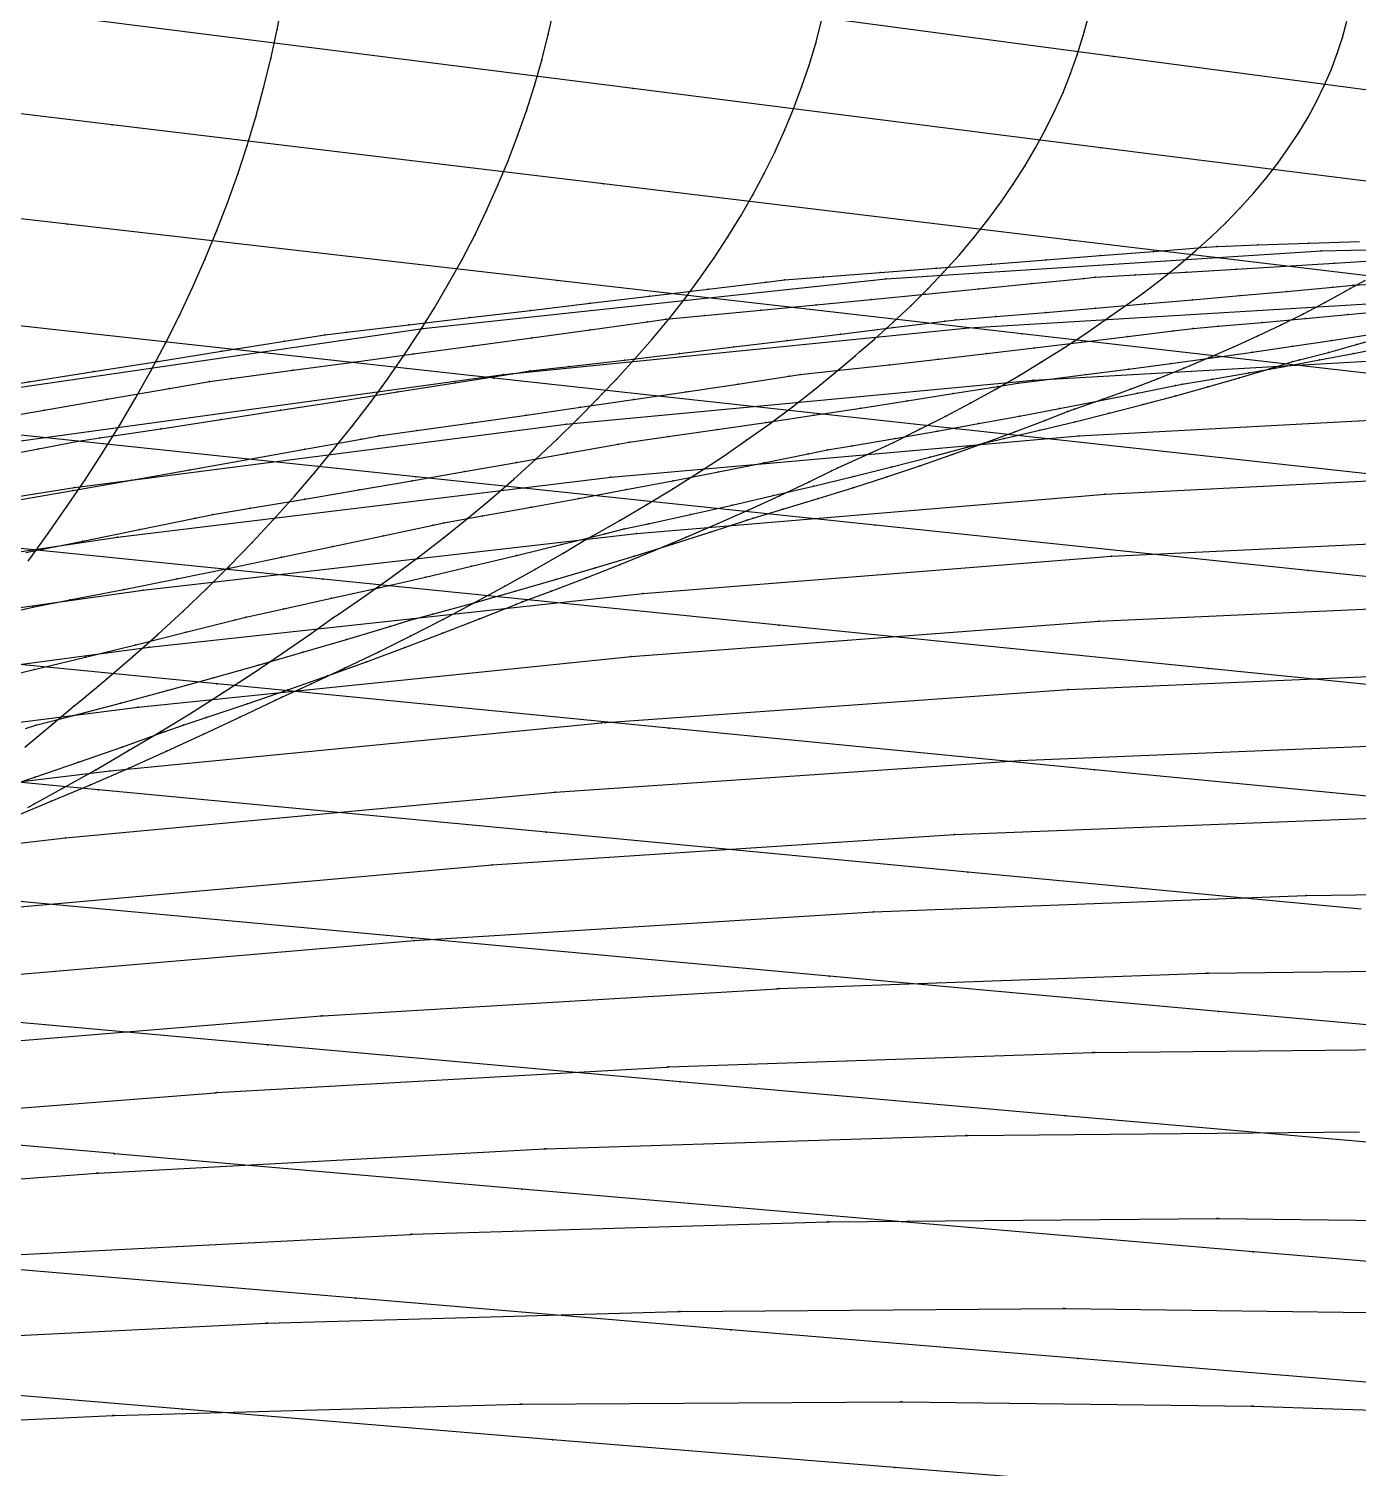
# Model space of a CAD drawing. Extents: x 0 to 4.67, y -4.5 to 1.66.
# Drawn here: x 3.7647 to 4.1336, y -0.5205 to -0.1212 of the extents above; entities that cross this region are included whole.
import ezdxf

# ---------------------------------------------------------------- set-up
doc = ezdxf.new("R2010")
doc.units = 0
doc.layers.get('0').update_dxf_attribs({"linetype": 'CONTINUOUS'})

msp = doc.modelspace()

# ---------------------------------------------------------------- linework, layer by layer
at = {"color": 4}
for points in [[(4.18809, -0.14513), (4.0657, -0.12887), (3.93568, -0.11155), (3.7987, -0.09326), (3.65538, -0.07416), (3.50645, -0.05443), (3.35264, -0.03422), (3.19459, -0.01374), (3.03314, 0.00683)], [(4.18444, -0.1696), (4.06224, -0.1542), (3.93241, -0.13778), (3.79564, -0.12046), (3.65254, -0.10236), (3.50383, -0.08367), (3.35025, -0.06452), (3.19244, -0.04512), (3.03123, -0.02563)], [(4.17557, -0.19445), (4.05371, -0.17983), (3.92424, -0.16426), (3.78785, -0.14783), (3.64515, -0.13067), (3.49685, -0.11293), (3.34369, -0.09477), (3.18632, -0.07636), (3.02556, -0.05787)], [(4.16166, -0.2197), (4.04029, -0.20582), (3.91134, -0.19103), (3.7755, -0.17542), (3.63336, -0.15912), (3.48566, -0.14227), (3.33312, -0.12502), (3.17638, -0.10754), (3.01626, -0.08998)], [(3.76364, -0.32047), (3.77144, -0.31406), (3.77733, -0.30906), (3.77904, -0.3077), (3.78644, -0.30157), (3.79365, -0.29539), (3.80065, -0.28917), (3.80746, -0.2829), (3.81406, -0.27659), (3.82046, -0.27023), (3.82666, -0.26382), (3.83265, -0.25738), (3.83844, -0.25089), (3.84402, -0.24436), (3.8494, -0.23779), (3.8506, -0.23626), (3.85457, -0.23134), (3.85954, -0.22488), (3.8643, -0.21838), (3.86885, -0.21183), (3.87319, -0.20524), (3.87732, -0.1986), (3.88125, -0.19192), (3.88496, -0.18519), (3.88847, -0.17843), (3.89176, -0.17161), (3.89484, -0.16476), (3.89772, -0.15787), (3.90038, -0.15094), (3.90282, -0.14397), (3.90506, -0.13696), (3.90709, -0.12991), (3.9089, -0.12283), (3.9105, -0.11571)], [(3.76454, -0.2689), (3.77002, -0.26136), (3.7753, -0.25378), (3.77647, -0.25202), (3.78037, -0.24631), (3.78524, -0.23882), (3.78991, -0.2313), (3.79438, -0.22372), (3.79864, -0.2161), (3.8027, -0.20843), (3.80655, -0.20072), (3.81019, -0.19297), (3.81363, -0.18518), (3.81686, -0.17735), (3.81989, -0.16947), (3.82271, -0.16156), (3.82532, -0.1536), (3.82772, -0.14561), (3.82992, -0.13759), (3.8319, -0.12952), (3.83368, -0.12142), (3.83525, -0.11329)], [(3.75406, -0.333), (3.76641, -0.32886), (3.77858, -0.3247), (3.79056, -0.32051), (3.80235, -0.31629), (3.80754, -0.3144), (3.81396, -0.3123), (3.82537, -0.30848), (3.8366, -0.30462), (3.84763, -0.30074), (3.85847, -0.29683), (3.86911, -0.29289), (3.87956, -0.28892), (3.88981, -0.28493), (3.89986, -0.2809), (3.90162, -0.28018), (3.90971, -0.27719), (3.91937, -0.27352), (3.92882, -0.26981), (3.93807, -0.26607), (3.94711, -0.26229), (3.95595, -0.25849), (3.96459, -0.25465), (3.97301, -0.25077), (3.98124, -0.24687), (3.98745, -0.24382), (3.98925, -0.24304), (3.99705, -0.23951), (4.00465, -0.23594), (4.01203, -0.23232), (4.0192, -0.22867), (4.02616, -0.22497), (4.0329, -0.22124), (4.03943, -0.21746), (4.04575, -0.21365), (4.05185, -0.2098), (4.05774, -0.2059), (4.06341, -0.20197), (4.06467, -0.20105), (4.06886, -0.1982), (4.07409, -0.19443), (4.07911, -0.19062), (4.0839, -0.18676), (4.08848, -0.18286), (4.09283, -0.17891), (4.09697, -0.17491), (4.10088, -0.17087), (4.10458, -0.16679), (4.10805, -0.16266), (4.1113, -0.15849), (4.11433, -0.15427), (4.11713, -0.15002), (4.11971, -0.14572), (4.12207, -0.14138), (4.1242, -0.13699), (4.12611, -0.13257), (4.1278, -0.12811), (4.12926, -0.1236), (4.13049, -0.11906)], [(3.75994, -0.34006), (3.77098, -0.3355), (3.78183, -0.33091), (3.79249, -0.32629), (3.80295, -0.32163), (3.81323, -0.31694), (3.82331, -0.31222), (3.83319, -0.30747), (3.83492, -0.30662), (3.84288, -0.30301), (3.85238, -0.29858), (3.86167, -0.29412), (3.87076, -0.28961), (3.87966, -0.28507), (3.88835, -0.28049), (3.89685, -0.27588), (3.90513, -0.27124), (3.91322, -0.26656), (3.91933, -0.2629), (3.9211, -0.26194), (3.92877, -0.25761), (3.93624, -0.25323), (3.9435, -0.24881), (3.95055, -0.24434), (3.9574, -0.23983), (3.96403, -0.23529), (3.97045, -0.2307), (3.97666, -0.22607), (3.98266, -0.2214), (3.98845, -0.21669), (3.99403, -0.21194), (3.99527, -0.21083), (3.99939, -0.20733), (4.00453, -0.20274), (4.00947, -0.19809), (4.01418, -0.1934), (4.01868, -0.18866), (4.02297, -0.18388), (4.02703, -0.17905), (4.03088, -0.17418), (4.03452, -0.16926), (4.03793, -0.1643), (4.04113, -0.1593), (4.0441, -0.15426), (4.04686, -0.14917), (4.0494, -0.14404), (4.05172, -0.13887), (4.05382, -0.13366), (4.05569, -0.12841), (4.05735, -0.12312), (4.05879, -0.1178)], [(3.76447, -0.33726), (3.76617, -0.33627), (3.77399, -0.332), (3.78332, -0.32676), (3.79245, -0.32147), (3.80139, -0.31615), (3.81013, -0.31078), (3.81867, -0.30538), (3.82702, -0.29994), (3.83516, -0.29446), (3.84311, -0.28895), (3.84911, -0.28465), (3.85085, -0.28349), (3.85839, -0.27829), (3.86573, -0.27304), (3.87286, -0.26775), (3.87979, -0.26242), (3.88652, -0.25704), (3.89303, -0.25161), (3.89935, -0.24615), (3.90545, -0.24064), (3.91135, -0.23509), (3.91703, -0.2295), (3.92251, -0.22387), (3.92373, -0.22256), (3.92778, -0.21838), (3.93283, -0.21288), (3.93768, -0.20734), (3.94232, -0.20175), (3.94674, -0.19612), (3.95095, -0.19044), (3.95494, -0.18472), (3.95873, -0.17895), (3.9623, -0.17314), (3.96565, -0.16729), (3.96879, -0.16139), (3.97172, -0.15545), (3.97443, -0.14947), (3.97692, -0.14346), (3.9792, -0.1374), (3.98126, -0.1313), (3.9831, -0.12516), (3.98473, -0.11899)], [(4.14292, -0.24538), (4.02218, -0.23217), (3.8939, -0.21811), (3.75877, -0.20326), (3.61737, -0.18776), (3.47044, -0.17173), (3.31869, -0.15533), (3.16277, -0.1387), (3.00349, -0.122)], [(4.23161, -0.28315), (4.11962, -0.2715), (3.99964, -0.25893), (3.87218, -0.24554), (3.7379, -0.2314), (3.59741, -0.21663), (3.4514, -0.20137), (3.30062, -0.18574), (3.14569, -0.16991), (2.98742, -0.154)], [(2.98285, -0.39959), (3.14228, -0.35702), (3.29835, -0.3168), (3.45025, -0.28058), (3.59732, -0.24953), (3.73885, -0.22407), (3.87412, -0.20432), (4.00252, -0.19058), (4.12338, -0.18277), (4.23619, -0.18028)], [(3.74665, -0.22198), (3.76479, -0.21912), (3.78276, -0.21628), (3.80057, -0.21347), (3.81822, -0.21067), (3.8357, -0.2079), (3.84686, -0.20613), (3.85302, -0.2054), (3.87016, -0.20336), (3.88713, -0.20134), (3.90393, -0.19934), (3.92056, -0.19736), (3.93701, -0.19539), (3.95328, -0.19344), (3.96937, -0.19151), (3.97443, -0.1909), (3.98528, -0.19007), (4.001, -0.18886), (4.01654, -0.18766), (4.03189, -0.18647), (4.04705, -0.18529), (4.06202, -0.18413), (4.0768, -0.18297), (4.09138, -0.18183), (4.09451, -0.18158), (4.10577, -0.18119), (4.11996, -0.18068), (4.13396, -0.18018)], [(4.20314, -0.30985), (4.09203, -0.29872), (4.09198, -0.29872), (3.97295, -0.2867), (3.97286, -0.2867), (3.84644, -0.27389), (3.84634, -0.27388), (3.71317, -0.26036), (3.71307, -0.26035), (3.57372, -0.24624), (3.57362, -0.24623), (3.4288, -0.23164), (3.4287, -0.23162), (3.27915, -0.21669), (3.279, -0.21668), (3.12537, -0.20155), (3.12522, -0.20154), (2.96828, -0.18636)], [(3.7513, -0.23009), (3.76897, -0.22703), (3.78649, -0.22399), (3.80383, -0.22098), (3.8149, -0.21905), (3.82101, -0.21823), (3.83802, -0.21594), (3.85487, -0.21366), (3.87154, -0.21139), (3.88803, -0.20914), (3.90435, -0.20691), (3.9205, -0.20469), (3.93646, -0.20248), (3.94149, -0.20178), (3.95225, -0.20076), (3.96785, -0.19926), (3.98327, -0.19778), (3.9985, -0.19629), (4.01354, -0.19482), (4.0284, -0.19336), (4.04306, -0.19191), (4.05753, -0.19046), (4.06063, -0.19015), (4.07181, -0.18951), (4.08589, -0.1887), (4.09978, -0.18788), (4.11346, -0.18707), (4.12695, -0.18626), (4.14023, -0.18545)], [(3.76383, -0.3153), (3.76671, -0.31444), (3.77711, -0.31173), (3.79022, -0.30826), (3.80314, -0.30477), (3.81587, -0.30125), (3.82842, -0.29772), (3.84078, -0.29416), (3.85295, -0.29059), (3.86494, -0.287), (3.87021, -0.28538), (3.87673, -0.28364), (3.88832, -0.28046), (3.89973, -0.27726), (3.91093, -0.27403), (3.92195, -0.27078), (3.93276, -0.2675), (3.94337, -0.2642), (3.95379, -0.26088), (3.964, -0.25753), (3.96578, -0.25693), (3.97401, -0.25451), (3.98381, -0.25154), (3.99342, -0.24853), (4.00281, -0.24549), (4.012, -0.24243), (4.02098, -0.23933), (4.02975, -0.23621), (4.03832, -0.23305), (4.04667, -0.22987), (4.05298, -0.22737), (4.05481, -0.22676), (4.06273, -0.22398), (4.07045, -0.22115), (4.07795, -0.21828), (4.08523, -0.21538), (4.0923, -0.21244), (4.09916, -0.20945), (4.10579, -0.20643), (4.11221, -0.20337), (4.11841, -0.20027), (4.12439, -0.19714), (4.13014, -0.19396), (4.13142, -0.19322), (4.13568, -0.19096)], [(3.75029, -0.24102), (3.76748, -0.23774), (3.77845, -0.23564), (3.7845, -0.23472), (3.80136, -0.23215), (3.81805, -0.22958), (3.83457, -0.22703), (3.85092, -0.22449), (3.8671, -0.22196), (3.8831, -0.21944), (3.89892, -0.21694), (3.90389, -0.21615), (3.91456, -0.21491), (3.93002, -0.2131), (3.9453, -0.21129), (3.96039, -0.20949), (3.9753, -0.20769), (3.99002, -0.20591), (4.00455, -0.20412), (4.0189, -0.20234), (4.02197, -0.20196), (4.03304, -0.20105), (4.047, -0.19989), (4.06076, -0.19873), (4.07432, -0.19756), (4.08769, -0.19639), (4.10085, -0.19523), (4.11381, -0.19406), (4.12657, -0.19289), (4.13219, -0.19236), (4.13913, -0.192)], [(3.00061, -0.40126), (3.16087, -0.36112), (3.31775, -0.3232), (3.47043, -0.28906), (3.61827, -0.25978), (3.76054, -0.23578), (3.89651, -0.21715), (4.02557, -0.2042), (4.14706, -0.19684)], [(3.76042, -0.25216), (3.77694, -0.24929), (3.79329, -0.24643), (3.80947, -0.24357), (3.82548, -0.24072), (3.84131, -0.23788), (3.85697, -0.23505), (3.8619, -0.23415), (3.87245, -0.23268), (3.88776, -0.23052), (3.90288, -0.22837), (3.91782, -0.22621), (3.93258, -0.22406), (3.94715, -0.22191), (3.96153, -0.21976), (3.97572, -0.21762), (3.97877, -0.21715), (3.98973, -0.21595), (4.00354, -0.2144), (4.01716, -0.21286), (4.03058, -0.2113), (4.04381, -0.20974), (4.05684, -0.20818), (4.06967, -0.20661), (4.0823, -0.20504), (4.08786, -0.20434), (4.09473, -0.20375), (4.10695, -0.20268), (4.11897, -0.2016), (4.13079, -0.2005), (4.14239, -0.1994)], [(3.75186, -0.30236), (3.76625, -0.29894), (3.78045, -0.29551), (3.79448, -0.29207), (3.80833, -0.28862), (3.822, -0.28516), (3.82493, -0.28441), (3.83548, -0.28213), (3.84878, -0.2792), (3.86189, -0.27626), (3.87482, -0.2733), (3.88756, -0.27032), (3.9001, -0.26733), (3.91246, -0.26432), (3.92462, -0.2613), (3.92997, -0.25994), (3.93658, -0.25853), (3.94835, -0.25595), (3.95993, -0.25335), (3.9713, -0.25073), (3.98248, -0.24808), (3.99345, -0.24542), (4.00422, -0.24273), (4.01479, -0.24003), (4.02515, -0.2373), (4.02697, -0.23681), (4.03531, -0.23492), (4.04527, -0.23259), (4.05501, -0.23024), (4.06455, -0.22785), (4.07387, -0.22544), (4.08299, -0.223), (4.09189, -0.22053), (4.10058, -0.21804), (4.10906, -0.21552), (4.11546, -0.21354), (4.11732, -0.21308), (4.12536, -0.21098), (4.13319, -0.20884), (4.1408, -0.20666)], [(3.76394, -0.26654), (3.77977, -0.26334), (3.79543, -0.26015), (3.81091, -0.25696), (3.81578, -0.25594), (3.82621, -0.25422), (3.84134, -0.25168), (3.85629, -0.24914), (3.87106, -0.2466), (3.88565, -0.24406), (3.90005, -0.24152), (3.91427, -0.23897), (3.9283, -0.23643), (3.93131, -0.23587), (3.94215, -0.23434), (3.9558, -0.23238), (3.96927, -0.23041), (3.98254, -0.22842), (3.99561, -0.22644), (4.00849, -0.22444), (4.02118, -0.22243), (4.03366, -0.22042), (4.03916, -0.21952), (4.04595, -0.21868), (4.05803, -0.21715), (4.06992, -0.21561), (4.0816, -0.21405), (4.09307, -0.21248), (4.10434, -0.21089), (4.1154, -0.20929), (4.12625, -0.20767), (4.13689, -0.20604)], [(3.76102, -0.28281), (3.76583, -0.28167), (3.77614, -0.27967), (3.79108, -0.27672), (3.80584, -0.27377), (3.82042, -0.27081), (3.83483, -0.26784), (3.84905, -0.26487), (3.86309, -0.26189), (3.87695, -0.2589), (3.87992, -0.25825), (3.89062, -0.25636), (3.9041, -0.25394), (3.91739, -0.2515), (3.9305, -0.24905), (3.94341, -0.24659), (3.95613, -0.24412), (3.96866, -0.24163), (3.98098, -0.23914), (3.98641, -0.23802), (3.99312, -0.23691), (4.00505, -0.23488), (4.01678, -0.23283), (4.02831, -0.23076), (4.03964, -0.22868), (4.05077, -0.22658), (4.06169, -0.22446), (4.07241, -0.22232), (4.08291, -0.22016), (4.08475, -0.21978), (4.09321, -0.21837), (4.1033, -0.21663), (4.11318, -0.21487), (4.12285, -0.21308), (4.13231, -0.21127), (4.14155, -0.20943)], [(3.01454, -0.40466), (3.17542, -0.36678), (3.33291, -0.331), (3.48618, -0.29878), (3.6346, -0.27115), (3.77741, -0.2485), (3.9139, -0.23093), (4.04347, -0.21871), (4.16543, -0.21176)], [(4.17065, -0.33741), (4.06049, -0.32675), (4.06044, -0.32675), (3.94242, -0.31523), (3.94233, -0.31522), (3.81698, -0.30294), (3.81689, -0.30293), (3.68484, -0.28996), (3.68475, -0.28995), (3.54658, -0.2764), (3.54648, -0.27639), (3.4029, -0.26239), (3.4028, -0.26238), (3.25451, -0.24806), (3.25437, -0.24804), (3.10204, -0.23355), (3.1019, -0.23353), (2.94629, -0.219)], [(3.02459, -0.40972), (3.18588, -0.37394), (3.34377, -0.34015), (3.49743, -0.30972), (3.64621, -0.28363), (3.78939, -0.26223), (3.92623, -0.24563), (4.05613, -0.23409), (4.17839, -0.22753)], [(3.03065, -0.4164), (3.19214, -0.38258), (3.35021, -0.35063), (3.50405, -0.32186), (3.65302, -0.29719), (3.79637, -0.27697), (3.93337, -0.26127), (4.06342, -0.25036), (4.18583, -0.24416)], [(3.03259, -0.42466), (3.19404, -0.39266), (3.35209, -0.36242), (3.5059, -0.3352), (3.65483, -0.31186), (3.79815, -0.29272), (3.93512, -0.27787), (4.06515, -0.26754), (4.18753, -0.26167)], [(4.13444, -0.3654), (4.02532, -0.35517), (4.02528, -0.35517), (3.90837, -0.34412), (3.90828, -0.34411), (3.78413, -0.33231), (3.78403, -0.3323), (3.65324, -0.31984), (3.65314, -0.31983), (3.51629, -0.30681), (3.51619, -0.3068), (3.37397, -0.29335), (3.37387, -0.29334), (3.22699, -0.27959), (3.22684, -0.27957), (3.07597, -0.26566)], [(3.03068, -0.43444), (3.19189, -0.40412), (3.3497, -0.37547), (3.50328, -0.34968), (3.65199, -0.32756), (3.79509, -0.30943), (3.93186, -0.29536), (4.06169, -0.28558), (4.18389, -0.28002)], [(3.02501, -0.44567), (3.18577, -0.41691), (3.34314, -0.38974), (3.4963, -0.36527), (3.6446, -0.34429), (3.7873, -0.32709), (3.92369, -0.31374), (4.05316, -0.30446), (4.17502, -0.29919)], [(4.19463, -0.40278), (4.09492, -0.39384), (4.09487, -0.39384), (3.98689, -0.38402), (3.98684, -0.38401), (3.87115, -0.3734), (3.87106, -0.37339), (3.7482, -0.36204), (3.7481, -0.36204), (3.61867, -0.35005), (3.61858, -0.35004), (3.48314, -0.33752), (3.48305, -0.33751), (3.34231, -0.32457), (3.34221, -0.32456), (3.19686, -0.31133), (3.19671, -0.31132), (3.04741, -0.29795)], [(3.01571, -0.45832), (3.17583, -0.431), (3.33257, -0.40519), (3.48511, -0.38195), (3.63281, -0.36202), (3.77495, -0.34568), (3.91079, -0.33301), (4.03974, -0.32419), (4.16111, -0.31918)], [(4.15094, -0.43135), (4.05234, -0.42277), (4.05229, -0.42276), (3.94553, -0.41332), (3.94548, -0.41332), (3.8311, -0.4031), (3.83101, -0.4031), (3.70953, -0.39217), (3.70943, -0.39217), (3.58146, -0.38062), (3.58137, -0.38061), (3.44746, -0.36856), (3.44736, -0.36855), (3.30821, -0.35609), (3.30811, -0.35608), (3.1644, -0.34334), (3.16426, -0.34333), (3.01663, -0.33047)], [(3.00294, -0.47233), (3.16222, -0.44634), (3.31815, -0.4218), (3.46989, -0.39969), (3.61683, -0.38074), (3.75822, -0.3652), (3.89336, -0.35314), (4.02163, -0.34476), (4.14238, -0.33999)], [(4.19349, -0.46798), (4.10458, -0.46047), (4.10453, -0.46046), (4.00713, -0.4522), (4.00708, -0.4522), (3.9016, -0.44311), (3.90155, -0.44311), (3.78855, -0.43327), (3.78846, -0.43326), (3.66845, -0.42274), (3.66835, -0.42273), (3.54193, -0.41159), (3.54183, -0.41159), (3.40954, -0.39996), (3.40944, -0.39996), (3.27197, -0.38794), (3.27187, -0.38793), (3.12989, -0.37566), (3.12975, -0.37565), (2.9839, -0.36327)], [(2.98688, -0.48766), (3.14515, -0.46291), (3.30008, -0.43953), (3.45086, -0.41848), (3.59686, -0.40043), (3.73736, -0.38563), (3.87164, -0.37414), (3.9991, -0.36616), (4.11907, -0.36162), (4.23107, -0.36017)], [(2.96813, -0.50341), (3.12483, -0.47974), (3.12522, -0.47968), (3.27861, -0.45737), (3.279, -0.45731), (3.42827, -0.43725), (3.4287, -0.4372), (3.57318, -0.42002), (3.57362, -0.41998), (3.71263, -0.40595), (3.71307, -0.40591), (3.8459, -0.39505), (3.84634, -0.39503), (3.97241, -0.3875), (3.97286, -0.38748), (4.09149, -0.38323), (4.09198, -0.38323), (4.20265, -0.38191)], [(4.29226, -0.52361), (4.29226, -0.50982), (4.22257, -0.50391), (4.22253, -0.50391), (4.14361, -0.49734), (4.05584, -0.49012), (4.05579, -0.49011), (3.95963, -0.48216), (3.95958, -0.48216), (3.85545, -0.47339), (3.85541, -0.47339), (3.74385, -0.4639), (3.74376, -0.46389), (3.62528, -0.45373), (3.62519, -0.45372), (3.50038, -0.44298), (3.50028, -0.44297), (3.36968, -0.43175), (3.36959, -0.43174), (3.23387, -0.42014), (3.23377, -0.42014), (3.09361, -0.40829), (3.09347, -0.40828), (2.94949, -0.39634)], [(2.94614, -0.52005), (3.10151, -0.49726), (3.1019, -0.49721), (3.25398, -0.47578), (3.25437, -0.47573), (3.40236, -0.45651), (3.4028, -0.45646), (3.54605, -0.44005), (3.54648, -0.44001), (3.68431, -0.42666), (3.68475, -0.42662), (3.81645, -0.41635), (3.81689, -0.41632), (3.94189, -0.40923), (3.94233, -0.40922), (4.05996, -0.40525), (4.06044, -0.40525), (4.17017, -0.40408)], [(3.07582, -0.51604), (3.22646, -0.49544), (3.22684, -0.49539), (3.37344, -0.47697), (3.37387, -0.47692), (3.51576, -0.46121), (3.51619, -0.46117), (3.65271, -0.44845), (3.65314, -0.44842), (3.7836, -0.43868), (3.78403, -0.43865), (3.90785, -0.43196), (3.90828, -0.43194), (4.0248, -0.42824), (4.02528, -0.42823), (4.13396, -0.42721)], [(4.09169, -0.52729), (4.0051, -0.52033), (4.00505, -0.52033), (3.91019, -0.51265), (3.91014, -0.51265), (3.80741, -0.50419), (3.80737, -0.50418), (3.69731, -0.49502), (3.69722, -0.49501), (3.58034, -0.48519), (3.58025, -0.48518), (3.45712, -0.47479), (3.45702, -0.47479), (3.32818, -0.46394), (3.32809, -0.46393), (3.1942, -0.45272), (3.1941, -0.45271), (3.05582, -0.44127)], [(3.04726, -0.53613), (3.19634, -0.51631), (3.19671, -0.51626), (3.34178, -0.49857), (3.34221, -0.49852), (3.48262, -0.48346), (3.48305, -0.48342), (3.61815, -0.47129), (3.61858, -0.47126), (3.74768, -0.46201), (3.7481, -0.46198), (3.87063, -0.45566), (3.87106, -0.45564), (3.98636, -0.45217), (3.98684, -0.45216), (4.09439, -0.45126), (4.09487, -0.45126), (4.19416, -0.45249)], [(3.30811, -0.52124), (3.44694, -0.50679), (3.44736, -0.50675), (3.58094, -0.49515), (3.58137, -0.49512), (3.70901, -0.48632), (3.70943, -0.4863), (3.83058, -0.4803), (3.83101, -0.48029), (3.94501, -0.47703), (3.94548, -0.47702), (4.05183, -0.47622), (4.05229, -0.47622), (4.15047, -0.47747)], [(3.40944, -0.53111), (3.54142, -0.52001), (3.54183, -0.51997), (3.66794, -0.51159), (3.66835, -0.51157), (3.78804, -0.50587), (3.78846, -0.50586), (3.90109, -0.50279), (3.90155, -0.50278), (4.00662, -0.50209), (4.00708, -0.50209), (4.10407, -0.50334), (4.10453, -0.50335), (4.19298, -0.50629)]]:
    msp.add_lwpolyline(points, dxfattribs=at)
at = {"color": 2}
for p in [(3.83368, -0.12142, 0.65151), (3.9089, -0.12283, 0.7852), (4.05735, -0.12312, 1.08999), (4.12926, -0.1236, 1.26109), (3.9831, -0.12516, 0.93136), (3.8319, -0.12952, 0.65151), (3.90709, -0.12991, 0.7852), (3.98126, -0.1313, 0.93136), (4.05569, -0.12841, 1.08999), (4.0657, -0.12887, 4.96564), (4.1278, -0.12811, 1.26109), (4.05382, -0.13366, 1.08999), (4.12611, -0.13257, 1.26109), (3.82992, -0.13759, 0.65151), (3.90506, -0.13696, 0.7852), (3.93241, -0.13778, 5.32377), (3.9792, -0.1374, 0.93136), (4.05172, -0.13887, 1.08999), (4.1242, -0.13699, 1.26109), (3.97692, -0.14346, 0.93136), (4.12207, -0.14138, 1.26109), (3.82772, -0.14561, 0.65151), (3.90282, -0.14397, 0.7852), (4.0494, -0.14404, 1.08999), (4.11971, -0.14572, 1.26109), (3.78785, -0.14783, 5.69436), (3.90038, -0.15094, 0.7852), (3.97443, -0.14947, 0.93136), (4.04686, -0.14917, 1.08999), (4.11713, -0.15002, 1.26109), (3.82532, -0.1536, 0.65151), (3.97172, -0.15545, 0.93136), (4.0441, -0.15426, 1.08999), (4.06224, -0.1542, 5.32377), (4.11433, -0.15427, 1.26109), (3.89772, -0.15787, 0.7852), (4.04113, -0.1593, 1.08999), (4.1113, -0.15849, 1.26109), (3.82271, -0.16156, 0.65151), (3.96879, -0.16139, 0.93136), (4.10805, -0.16266, 1.26109), (3.89484, -0.16476, 0.7852), (3.92424, -0.16426, 5.69436), (3.96565, -0.16729, 0.93136), (4.03793, -0.1643, 1.08999), (4.10458, -0.16679, 1.26109), (3.81989, -0.16947, 0.65151), (3.89176, -0.17161, 0.7852), (4.03452, -0.16926, 1.08999), (4.10088, -0.17087, 1.26109), (3.7755, -0.17542, 6.07741), (3.9623, -0.17314, 0.93136), (4.03088, -0.17418, 1.08999), (4.09697, -0.17491, 1.26109), (3.81686, -0.17735, 0.65151), (3.88847, -0.17843, 0.7852), (3.95873, -0.17895, 0.93136), (4.02703, -0.17905, 1.08999), (4.09283, -0.17891, 1.26109), (4.05371, -0.17983, 5.69436), (4.0768, -0.18297, 3.07874), (4.08848, -0.18286, 1.26109), (4.09138, -0.18183, 3.07874), (4.09451, -0.18158, 3.07874), (4.10577, -0.18119, 3.07874), (4.11996, -0.18068, 3.07874), (4.12338, -0.18277, 3.36206), (3.81363, -0.18518, 0.65151), (3.88496, -0.18519, 0.7852), (3.95494, -0.18472, 0.93136), (4.01654, -0.18766, 3.07874), (4.02297, -0.18388, 1.08999), (4.03189, -0.18647, 3.07874), (4.04705, -0.18529, 3.07874), (4.06202, -0.18413, 3.07874), (4.0839, -0.18676, 1.26109), (4.11346, -0.18707, 2.8079), (4.12695, -0.18626, 2.8079), (3.91134, -0.19103, 6.07741), (3.95095, -0.19044, 0.93136), (3.96937, -0.19151, 3.07874), (3.97443, -0.1909, 3.07874), (3.98528, -0.19007, 3.07874), (4.001, -0.18886, 3.07874), (4.00252, -0.19058, 3.36206), (4.01868, -0.18866, 1.08999), (4.05753, -0.19046, 2.8079), (4.06063, -0.19015, 2.8079), (4.07181, -0.18951, 2.8079), (4.07911, -0.19062, 1.26109), (4.08589, -0.1887, 2.8079), (4.09978, -0.18788, 2.8079), (3.81019, -0.19297, 0.65151), (3.88125, -0.19192, 0.7852), (3.93701, -0.19539, 3.07874), (3.95328, -0.19344, 3.07874), (4.01354, -0.19482, 2.8079), (4.01418, -0.1934, 1.08999), (4.0284, -0.19336, 2.8079), (4.04306, -0.19191, 2.8079), (4.07409, -0.19443, 1.26109), (4.10085, -0.19523, 2.54952), (4.11381, -0.19406, 2.54952), (4.12657, -0.19289, 2.54952), (4.13014, -0.19396, 1.44466), (4.13142, -0.19322, 1.44466), (4.13219, -0.19236, 2.54952), (3.87732, -0.1986, 0.7852), (3.90393, -0.19934, 3.07874), (3.92056, -0.19736, 3.07874), (3.94674, -0.19612, 0.93136), (3.96785, -0.19926, 2.8079), (3.98327, -0.19778, 2.8079), (3.9985, -0.19629, 2.8079), (4.00947, -0.19809, 1.08999), (4.06076, -0.19873, 2.54952), (4.06886, -0.1982, 1.26109), (4.07432, -0.19756, 2.54952), (4.08769, -0.19639, 2.54952), (4.12439, -0.19714, 1.44466), (3.80655, -0.20072, 0.65151), (3.87016, -0.20336, 3.07874), (3.88713, -0.20134, 3.07874), (3.93646, -0.20248, 2.8079), (3.94149, -0.20178, 2.8079), (3.94232, -0.20175, 0.93136), (3.95225, -0.20076, 2.8079), (4.00453, -0.20274, 1.08999), (4.0189, -0.20234, 2.54952), (4.02197, -0.20196, 2.54952), (4.03304, -0.20105, 2.54952), (4.047, -0.19989, 2.54952), (4.06341, -0.20197, 1.26109), (4.06467, -0.20105, 1.26109), (4.10695, -0.20268, 2.30361), (4.11221, -0.20337, 1.44466), (4.11841, -0.20027, 1.44466), (4.11897, -0.2016, 2.30361), (4.13079, -0.2005, 2.30361), (3.84686, -0.20613, 3.07874), (3.85302, -0.2054, 3.07874), (3.87319, -0.20524, 0.7852), (3.87412, -0.20432, 3.36206), (3.90435, -0.20691, 2.8079), (3.9205, -0.20469, 2.8079), (3.93768, -0.20734, 0.93136), (3.99002, -0.20591, 2.54952), (3.99939, -0.20733, 1.08999), (4.00455, -0.20412, 2.54952), (4.02557, -0.2042, 3.65784), (4.04029, -0.20582, 6.07741), (4.05774, -0.2059, 1.26109), (4.06967, -0.20661, 2.30361), (4.0823, -0.20504, 2.30361), (4.08786, -0.20434, 2.30361), (4.09473, -0.20375, 2.30361), (4.10579, -0.20643, 1.44466), (3.8027, -0.20843, 0.65151), (3.81822, -0.21067, 3.07874), (3.8357, -0.2079, 3.07874), (3.87154, -0.21139, 2.8079), (3.88803, -0.20914, 2.8079), (3.9453, -0.21129, 2.54952), (3.96039, -0.20949, 2.54952), (3.9753, -0.20769, 2.54952), (3.99527, -0.21083, 1.08999), (4.03058, -0.2113, 2.30361), (4.04381, -0.20974, 2.30361), (4.05185, -0.2098, 1.26109), (4.05684, -0.20818, 2.30361), (4.09916, -0.20945, 1.44466), (4.10434, -0.21089, 2.07017), (4.1154, -0.20929, 2.07017), (4.12536, -0.21098, 1.6407), (4.12625, -0.20767, 2.07017), (4.13231, -0.21127, 1.8492), (4.13319, -0.20884, 1.6407), (3.80057, -0.21347, 3.07874), (3.85487, -0.21366, 2.8079), (3.86885, -0.21183, 0.7852), (3.91456, -0.21491, 2.54952), (3.93002, -0.2131, 2.54952), (3.93283, -0.21288, 0.93136), (3.99403, -0.21194, 1.08999), (4.00354, -0.2144, 2.30361), (4.01716, -0.21286, 2.30361), (4.04575, -0.21365, 1.26109), (4.06992, -0.21561, 2.07017), (4.0816, -0.21405, 2.07017), (4.08523, -0.21538, 1.44466), (4.0923, -0.21244, 1.44466), (4.09307, -0.21248, 2.07017), (4.10906, -0.21552, 1.6407), (4.11318, -0.21487, 1.8492), (4.11546, -0.21354, 1.6407), (4.11732, -0.21308, 1.6407), (4.12285, -0.21308, 1.8492), (3.76479, -0.21912, 3.07874), (3.78276, -0.21628, 3.07874), (3.79864, -0.2161, 0.65151), (3.8149, -0.21905, 2.8079), (3.82101, -0.21823, 2.8079), (3.83802, -0.21594, 2.8079), (3.8643, -0.21838, 0.7852), (3.8831, -0.21944, 2.54952), (3.8939, -0.21811, 6.47294), (3.89651, -0.21715, 3.65784), (3.89892, -0.21694, 2.54952), (3.90389, -0.21615, 2.54952), (3.92778, -0.21838, 0.93136), (3.97572, -0.21762, 2.30361), (3.97877, -0.21715, 2.30361), (3.98845, -0.21669, 1.08999), (3.98973, -0.21595, 2.30361), (4.03916, -0.21952, 2.07017), (4.03943, -0.21746, 1.26109), (4.04347, -0.21871, 3.96609), (4.04595, -0.21868, 2.07017), (4.05803, -0.21715, 2.07017), (4.07795, -0.21828, 1.44466), (4.09321, -0.21837, 1.8492), (4.10058, -0.21804, 1.6407), (4.1033, -0.21663, 1.8492), (3.80383, -0.22098, 2.8079), (3.8671, -0.22196, 2.54952), (3.92373, -0.22256, 0.93136), (3.94715, -0.22191, 2.30361), (3.96153, -0.21976, 2.30361), (3.98266, -0.2214, 1.08999), (4.02118, -0.22243, 2.07017), (4.0329, -0.22124, 1.26109), (4.03366, -0.22042, 2.07017), (4.07045, -0.22115, 1.44466), (4.07241, -0.22232, 1.8492), (4.08291, -0.22016, 1.8492), (4.08299, -0.223, 1.6407), (4.08475, -0.21978, 1.8492), (4.09189, -0.22053, 1.6407), (3.76897, -0.22703, 2.8079), (3.78649, -0.22399, 2.8079), (3.79438, -0.22372, 0.65151), (3.83457, -0.22703, 2.54952), (3.85092, -0.22449, 2.54952), (3.85954, -0.22488, 0.7852), (3.91782, -0.22621, 2.30361), (3.92251, -0.22387, 0.93136), (3.93258, -0.22406, 2.30361), (3.97666, -0.22607, 1.08999), (3.99561, -0.22644, 2.07017), (4.00849, -0.22444, 2.07017), (4.02616, -0.22497, 1.26109), (4.05077, -0.22658, 1.8492), (4.05298, -0.22737, 1.44466), (4.05481, -0.22676, 1.44466), (4.06169, -0.22446, 1.8492), (4.06273, -0.22398, 1.44466), (4.07387, -0.22544, 1.6407), (3.78991, -0.2313, 0.65151), (3.81805, -0.22958, 2.54952), (3.85457, -0.23134, 0.7852), (3.88776, -0.23052, 2.30361), (3.90288, -0.22837, 2.30361), (3.9139, -0.23093, 3.96609), (3.91703, -0.2295, 0.93136), (3.96927, -0.23041, 2.07017), (3.97045, -0.2307, 1.08999), (3.98254, -0.22842, 2.07017), (4.0192, -0.22867, 1.26109), (4.02831, -0.23076, 1.8492), (4.03964, -0.22868, 1.8492), (4.04667, -0.22987, 1.44466), (4.05501, -0.23024, 1.6407), (4.06455, -0.22785, 1.6407), (3.7845, -0.23472, 2.54952), (3.80136, -0.23215, 2.54952), (3.85697, -0.23505, 2.30361), (3.8619, -0.23415, 2.30361), (3.87245, -0.23268, 2.30361), (3.91135, -0.23509, 0.93136), (3.94215, -0.23434, 2.07017), (3.9558, -0.23238, 2.07017), (3.96403, -0.23529, 1.08999), (4.00505, -0.23488, 1.8492), (4.01203, -0.23232, 1.26109), (4.01678, -0.23283, 1.8492), (4.02218, -0.23217, 6.47294), (4.03531, -0.23492, 1.6407), (4.03832, -0.23305, 1.44466), (4.04527, -0.23259, 1.6407), (4.05613, -0.23409, 4.2868), (3.76748, -0.23774, 2.54952), (3.77845, -0.23564, 2.54952), (3.78524, -0.23882, 0.65151), (3.84131, -0.23788, 2.30361), (3.8494, -0.23779, 0.7852), (3.8506, -0.23626, 0.7852), (3.91427, -0.23897, 2.07017), (3.9283, -0.23643, 2.07017), (3.93131, -0.23587, 2.07017), (3.98098, -0.23914, 1.8492), (3.98641, -0.23802, 1.8492), (3.99312, -0.23691, 1.8492), (3.99705, -0.23951, 1.26109), (4.00465, -0.23594, 1.26109), (4.02098, -0.23933, 1.44466), (4.02515, -0.2373, 1.6407), (4.02697, -0.23681, 1.6407), (4.02975, -0.23621, 1.44466), (3.80947, -0.24357, 2.30361), (3.82548, -0.24072, 2.30361), (3.90005, -0.24152, 2.07017), (3.90545, -0.24064, 0.93136), (3.9574, -0.23983, 1.08999), (3.96866, -0.24163, 1.8492), (3.98925, -0.24304, 1.26109), (4.00422, -0.24273, 1.6407), (4.012, -0.24243, 1.44466), (4.01479, -0.24003, 1.6407), (3.78037, -0.24631, 0.65151), (3.79329, -0.24643, 2.30361), (3.84402, -0.24436, 0.7852), (3.87106, -0.2466, 2.07017), (3.87218, -0.24554, 6.88094), (3.88565, -0.24406, 2.07017), (3.89935, -0.24615, 0.93136), (3.92623, -0.24563, 4.2868), (3.94341, -0.24659, 1.8492), (3.95055, -0.24434, 1.08999), (3.95613, -0.24412, 1.8492), (3.98124, -0.24687, 1.26109), (3.98745, -0.24382, 1.26109), (3.99345, -0.24542, 1.6407), (4.00281, -0.24549, 1.44466), (3.77694, -0.24929, 2.30361), (3.77741, -0.2485, 3.96609), (3.83844, -0.25089, 0.7852), (3.85629, -0.24914, 2.07017), (3.91739, -0.2515, 1.8492), (3.9305, -0.24905, 1.8492), (3.9435, -0.24881, 1.08999), (3.9713, -0.25073, 1.6407), (3.97301, -0.25077, 1.26109), (3.98248, -0.24808, 1.6407), (3.98381, -0.25154, 1.44466), (3.99342, -0.24853, 1.44466), (4.06342, -0.25036, 4.61999), (3.7753, -0.25378, 0.65151), (3.77647, -0.25202, 0.65151), (3.82621, -0.25422, 2.07017), (3.84134, -0.25168, 2.07017), (3.89303, -0.25161, 0.93136), (3.9041, -0.25394, 1.8492), (3.93624, -0.25323, 1.08999), (3.95993, -0.25335, 1.6407), (3.96459, -0.25465, 1.26109), (3.97401, -0.25451, 1.44466), (3.81091, -0.25696, 2.07017), (3.81578, -0.25594, 2.07017), (3.83265, -0.25738, 0.7852), (3.87695, -0.2589, 1.8492), (3.87992, -0.25825, 1.8492), (3.88652, -0.25704, 0.93136), (3.89062, -0.25636, 1.8492), (3.92877, -0.25761, 1.08999), (3.93658, -0.25853, 1.6407), (3.94835, -0.25595, 1.6407), (3.95595, -0.25849, 1.26109), (3.964, -0.25753, 1.44466), (3.96578, -0.25693, 1.44466), (3.99964, -0.25893, 6.88094), (3.77002, -0.26136, 0.65151), (3.77977, -0.26334, 2.07017), (3.78939, -0.26223, 4.2868), (3.79543, -0.26015, 2.07017), (3.86309, -0.26189, 1.8492), (3.87979, -0.26242, 0.93136), (3.91933, -0.2629, 1.08999), (3.9211, -0.26194, 1.08999), (3.92462, -0.2613, 1.6407), (3.92997, -0.25994, 1.6407), (3.93337, -0.26127, 4.61999), (3.94711, -0.26229, 1.26109), (3.95379, -0.26088, 1.44466), (3.82666, -0.26382, 0.7852), (3.84905, -0.26487, 1.8492), (3.9001, -0.26733, 1.6407), (3.91246, -0.26432, 1.6407), (3.91322, -0.26656, 1.08999), (3.93276, -0.2675, 1.44466), (3.93807, -0.26607, 1.26109), (3.94337, -0.2642, 1.44466), (3.82042, -0.27081, 1.8492), (3.82046, -0.27023, 0.7852), (3.83483, -0.26784, 1.8492), (3.87286, -0.26775, 0.93136), (3.88756, -0.27032, 1.6407), (3.90513, -0.27124, 1.08999), (3.92195, -0.27078, 1.44466), (3.92882, -0.26981, 1.26109), (4.06515, -0.26754, 4.96564), (4.11962, -0.2715, 6.88094), (3.80584, -0.27377, 1.8492), (3.84634, -0.27388, 7.3014), (3.84644, -0.27389, 7.3014), (3.86573, -0.27304, 0.93136), (3.87482, -0.2733, 1.6407), (3.91093, -0.27403, 1.44466), (3.91937, -0.27352, 1.26109), (3.79108, -0.27672, 1.8492), (3.79637, -0.27697, 4.61999), (3.81406, -0.27659, 0.7852), (3.84878, -0.2792, 1.6407), (3.85839, -0.27829, 0.93136), (3.86189, -0.27626, 1.6407), (3.89685, -0.27588, 1.08999), (3.89973, -0.27726, 1.44466), (3.90971, -0.27719, 1.26109), (3.93512, -0.27787, 4.96564), (3.76583, -0.28167, 1.8492), (3.77614, -0.27967, 1.8492), (3.80746, -0.2829, 0.7852), (3.83548, -0.28213, 1.6407), (3.85085, -0.28349, 0.93136), (3.88832, -0.28046, 1.44466), (3.88835, -0.28049, 1.08999), (3.89986, -0.2809, 1.26109), (3.90162, -0.28018, 1.26109), (3.822, -0.28516, 1.6407), (3.82493, -0.28441, 1.6407), (3.84911, -0.28465, 0.93136), (3.86494, -0.287, 1.44466), (3.87021, -0.28538, 1.44466), (3.87673, -0.28364, 1.44466), (3.87966, -0.28507, 1.08999), (3.88981, -0.28493, 1.26109), (3.97286, -0.2867, 7.3014), (3.97295, -0.2867, 7.3014), (4.06169, -0.28558, 5.32377), (3.80065, -0.28917, 0.7852), (3.80833, -0.28862, 1.6407), (3.84311, -0.28895, 0.93136), (3.85295, -0.29059, 1.44466), (3.87076, -0.28961, 1.08999), (3.87956, -0.28892, 1.26109), (3.79365, -0.29539, 0.7852), (3.79448, -0.29207, 1.6407), (3.79815, -0.29272, 4.96564), (3.83516, -0.29446, 0.93136), (3.84078, -0.29416, 1.44466), (3.86167, -0.29412, 1.08999), (3.86911, -0.29289, 1.26109), (3.93186, -0.29536, 5.32377), (3.76625, -0.29894, 1.6407), (3.78045, -0.29551, 1.6407), (3.82842, -0.29772, 1.44466), (3.85238, -0.29858, 1.08999), (3.85847, -0.29683, 1.26109), (4.09198, -0.29872, 7.3014), (4.09203, -0.29872, 7.3014), (3.78644, -0.30157, 0.7852), (3.81587, -0.30125, 1.44466), (3.81689, -0.30293, 7.73433), (3.81698, -0.30294, 7.73433), (3.82702, -0.29994, 0.93136), (3.84288, -0.30301, 1.08999), (3.84763, -0.30074, 1.26109), (3.80314, -0.30477, 1.44466), (3.81867, -0.30538, 0.93136), (3.83492, -0.30662, 1.08999), (3.8366, -0.30462, 1.26109), (4.05316, -0.30446, 5.69436), (3.77733, -0.30906, 0.7852), (3.77904, -0.3077, 0.7852), (3.79022, -0.30826, 1.44466), (3.79509, -0.30943, 5.32377), (3.81013, -0.31078, 0.93136), (3.82537, -0.30848, 1.26109), (3.83319, -0.30747, 1.08999), (3.76671, -0.31444, 1.44466), (3.77144, -0.31406, 0.7852), (3.77711, -0.31173, 1.44466), (3.80754, -0.3144, 1.26109), (3.81396, -0.3123, 1.26109), (3.82331, -0.31222, 1.08999), (3.92369, -0.31374, 5.69436), (3.94233, -0.31522, 7.73433), (3.94242, -0.31523, 7.73433), (3.80139, -0.31615, 0.93136), (3.80235, -0.31629, 1.26109), (3.81323, -0.31694, 1.08999), (3.79056, -0.32051, 1.26109), (3.79245, -0.32147, 0.93136), (3.80295, -0.32163, 1.08999), (3.77858, -0.3247, 1.26109), (3.78332, -0.32676, 0.93136), (3.7873, -0.32709, 5.69436), (3.79249, -0.32629, 1.08999), (4.03974, -0.32419, 6.07741), (4.06044, -0.32675, 7.73433), (4.06049, -0.32675, 7.73433), (3.76641, -0.32886, 1.26109), (3.78183, -0.33091, 1.08999), (3.77399, -0.332, 0.93136), (3.78403, -0.3323, 8.17973), (3.78413, -0.33231, 8.17973), (3.91079, -0.33301, 6.07741), (3.76617, -0.33627, 0.93136), (3.77098, -0.3355, 1.08999), (3.77495, -0.34568, 6.07741), (3.90828, -0.34411, 8.17973), (3.90837, -0.34412, 8.17973), (4.02163, -0.34476, 6.47294), (3.89336, -0.35314, 6.47294), (4.02528, -0.35517, 8.17973), (4.02532, -0.35517, 8.17973), (4.11907, -0.36162, 6.88094), (3.9991, -0.36616, 6.88094), (3.87106, -0.37339, 8.6376), (3.87115, -0.3734, 8.6376), (3.87164, -0.37414, 6.88094), (4.09149, -0.38323, 7.3014), (4.09198, -0.38323, 7.3014), (3.98684, -0.38401, 8.6376), (3.98689, -0.38402, 8.6376), (3.97241, -0.3875, 7.3014), (3.97286, -0.38748, 7.3014), (3.8459, -0.39505, 7.3014), (3.84634, -0.39503, 7.3014), (4.09487, -0.39384, 8.6376), (4.09492, -0.39384, 8.6376), (3.83101, -0.4031, 9.10793), (3.8311, -0.4031, 9.10793), (4.05996, -0.40525, 7.73433), (4.06044, -0.40525, 7.73433), (3.94189, -0.40923, 7.73433), (3.94233, -0.40922, 7.73433), (3.94548, -0.41332, 9.10793), (3.94553, -0.41332, 9.10793), (3.81645, -0.41635, 7.73433), (3.81689, -0.41632, 7.73433), (4.05229, -0.42276, 9.10793), (4.05234, -0.42277, 9.10793), (4.0248, -0.42824, 8.17973), (4.02528, -0.42823, 8.17973), (3.78846, -0.43326, 9.59074), (3.78855, -0.43327, 9.59074), (3.90785, -0.43196, 8.17973), (3.90828, -0.43194, 8.17973), (3.7836, -0.43868, 8.17973), (3.78403, -0.43865, 8.17973), (3.90155, -0.44311, 9.59074), (3.9016, -0.44311, 9.59074), (3.98636, -0.45217, 8.6376), (3.98684, -0.45216, 8.6376), (4.00708, -0.4522, 9.59074), (4.00713, -0.4522, 9.59074), (4.09439, -0.45126, 8.6376), (4.09487, -0.45126, 8.6376), (3.87063, -0.45566, 8.6376), (3.87106, -0.45564, 8.6376), (4.10453, -0.46046, 9.59074), (4.10458, -0.46047, 9.59074), (3.85541, -0.47339, 10.086), (3.85545, -0.47339, 10.086), (3.94501, -0.47703, 9.10793), (3.94548, -0.47702, 9.10793), (4.05183, -0.47622, 9.10793), (4.05229, -0.47622, 9.10793), (3.83058, -0.4803, 9.10793), (3.83101, -0.48029, 9.10793), (3.95958, -0.48216, 10.086), (3.95963, -0.48216, 10.086), (4.05579, -0.49011, 10.086), (4.05584, -0.49012, 10.086), (3.90109, -0.50279, 9.59074), (3.90155, -0.50278, 9.59074), (4.00662, -0.50209, 9.59074), (4.00708, -0.50209, 9.59074), (3.78804, -0.50587, 9.59074), (3.78846, -0.50586, 9.59074), (3.80737, -0.50418, 10.5937), (3.80741, -0.50419, 10.5937), (4.10407, -0.50334, 9.59074), (4.10453, -0.50335, 9.59074), (3.91014, -0.51265, 10.5937), (3.91019, -0.51265, 10.5937), (4.00505, -0.52033, 10.5937), (4.0051, -0.52033, 10.5937)]:
    msp.add_point(p, dxfattribs=at)

doc.saveas('drawing.dxf')
